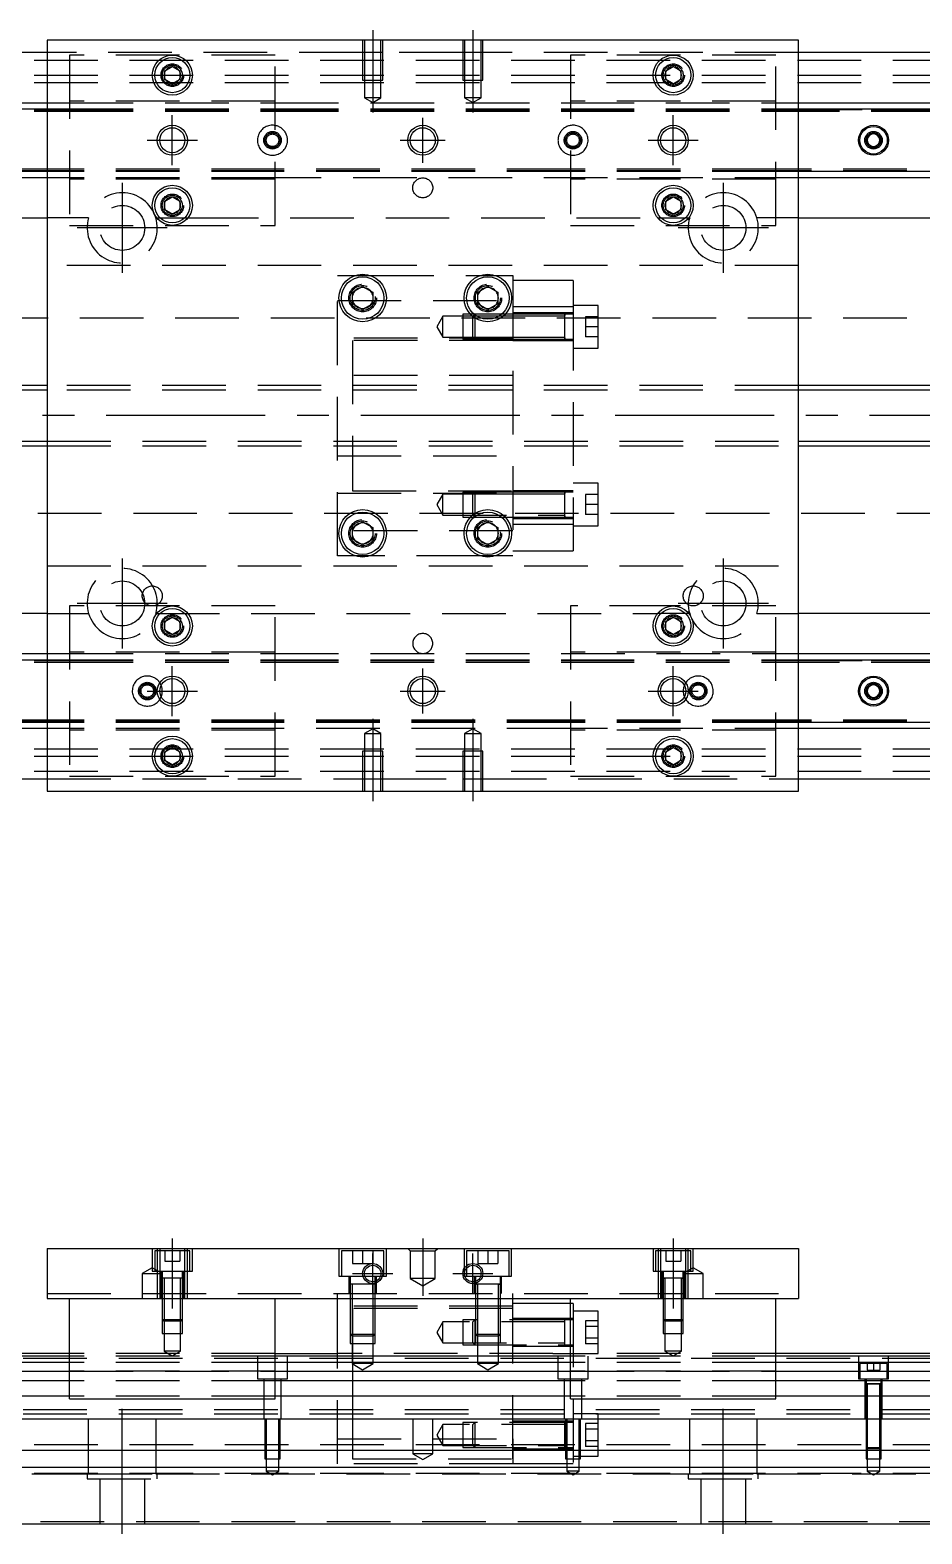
# Model space of a CAD drawing. Extents: x -10 to 656, y -258 to 77.
# Drawn here: x 151.6 to 329.7, y -223.3 to 77 of the extents above; entities that cross this region are included whole.
import ezdxf

# ---------------------------------------------------------------- set-up
doc = ezdxf.new("R2010")
doc.units = 0
doc.linetypes.add('CENTER', pattern=[50.8, 31.75, -6.35, 6.35, -6.35])
doc.linetypes.add('DASHED', pattern=[19.05, 12.7, -6.35])
doc.layers.get('0').update_dxf_attribs({"linetype": 'CONTINUOUS'})
doc.layers.add('CENTER', color=1, linetype='CENTER')

msp = doc.modelspace()

# ---------------------------------------------------------------- linework, layer by layer
at = {"color": 7, "linetype": 'CONTINUOUS'}
for p, q in [((155, 72.5), (0, 72.5)), ((305, 75), (155, 75)), ((155, 75), (155, -75)), ((305, -75), (305, 75)), ((460, 72.5), (305, 72.5)), ((178.5, 68.866026), (180, 69.73205)), ((180, 69.73205), (181.5, 68.866026)), ((278.5, 68.866026), (280, 69.73205)), ((280, 69.73205), (281.5, 68.866026)), ((178.5, 67.133974), (178.5, 68.866026)), ((180, 66.26795), (178.5, 67.133974)), ((181.5, 67.133974), (180, 66.26795)), ((181.5, 68.866026), (181.5, 67.133974)), ((278.5, 67.133974), (278.5, 68.866026)), ((280, 66.26795), (278.5, 67.133974)), ((281.5, 67.133974), (280, 66.26795)), ((281.5, 68.866026), (281.5, 67.133974)), ((0, 62.5), (155, 62.5)), ((0, 61.247728), (155, 61.247728)), ((305, 62.5), (460, 62.5)), ((305, 61.247728), (460, 61.247728)), ((318.75, 55.721688), (320, 56.443376)), ((318.75, 54.278312), (318.75, 55.721688)), ((320, 53.556624), (318.75, 54.278312)), ((320, 56.443376), (321.25, 55.721688)), ((321.25, 54.278312), (320, 53.556624)), ((321.25, 55.721688), (321.25, 54.278312)), ((155, 48.752272), (0, 48.752272)), ((460, 48.752272), (305, 48.752272)), ((155, 47.5), (0, 47.5)), ((460, 47.5), (305, 47.5)), ((178.5, 42.866026), (180, 43.73205)), ((178.5, 41.133974), (178.5, 42.866026)), ((180, 43.73205), (181.5, 42.866026)), ((181.5, 42.866026), (181.5, 41.133974)), ((278.5, 42.866026), (280, 43.73205)), ((278.5, 41.133974), (278.5, 42.866026)), ((280, 43.73205), (281.5, 42.866026)), ((281.5, 42.866026), (281.5, 41.133974)), ((56.708204, 39.5), (155, 39.5)), ((163.291796, 39.5), (155, 39.5)), ((180, 40.26795), (178.5, 41.133974)), ((181.5, 41.133974), (180, 40.26795)), ((280, 40.26795), (278.5, 41.133974)), ((281.5, 41.133974), (280, 40.26795)), ((305, 39.5), (403.291796, 39.5)), ((216, 24.6547), (218, 25.809402)), ((216, 22.3453), (216, 24.6547)), ((218, 25.809402), (220, 24.6547)), ((220, 24.6547), (220, 22.3453)), ((241, 24.6547), (243, 25.809402)), ((241, 22.3453), (241, 24.6547)), ((243, 25.809402), (245, 24.6547)), ((245, 24.6547), (245, 22.3453)), ((218, 21.190598), (216, 22.3453)), ((220, 22.3453), (218, 21.190598)), ((243, 21.190598), (241, 22.3453)), ((245, 22.3453), (243, 21.190598)), ((155, 6), (60.5, 6)), ((410, 6), (305, 6)), ((60.5, -6), (155, -6)), ((305, -6), (410, -6)), ((216, -22.3453), (218, -21.190598)), ((216, -24.6547), (216, -22.3453)), ((218, -21.190598), (220, -22.3453)), ((220, -22.3453), (220, -24.6547)), ((241, -24.6547), (241, -22.3453)), ((245, -22.3453), (245, -24.6547)), ((218, -25.809402), (216, -24.6547)), ((220, -24.6547), (218, -25.809402)), ((243, -25.809402), (241, -24.6547)), ((245, -24.6547), (243, -25.809402)), ((155, -39.5), (56.708204, -39.5)), ((178.5, -41.133974), (180, -40.26795)), ((178.5, -42.866026), (178.5, -41.133974)), ((180, -40.26795), (181.5, -41.133974)), ((181.5, -41.133974), (181.5, -42.866026)), ((278.5, -41.133974), (280, -40.26795)), ((278.5, -42.866026), (278.5, -41.133974)), ((280, -40.26795), (281.5, -41.133974)), ((281.5, -41.133974), (281.5, -42.866026)), ((403.291796, -39.5), (305, -39.5)), ((180, -43.73205), (178.5, -42.866026)), ((181.5, -42.866026), (180, -43.73205)), ((280, -43.73205), (278.5, -42.866026)), ((281.5, -42.866026), (280, -43.73205)), ((0, -47.5), (155, -47.5)), ((305, -47.5), (460, -47.5)), ((0, -48.752272), (155, -48.752272)), ((305, -48.752272), (460, -48.752272)), ((318.75, -54.278312), (320, -53.556624)), ((320, -53.556624), (321.25, -54.278312)), ((318.75, -55.721688), (318.75, -54.278312)), ((320, -56.443376), (318.75, -55.721688)), ((321.25, -55.721688), (320, -56.443376)), ((321.25, -54.278312), (321.25, -55.721688)), ((155, -61.247728), (0, -61.247728)), ((155, -62.5), (0, -62.5)), ((460, -61.247728), (305, -61.247728)), ((460, -62.5), (305, -62.5)), ((178.5, -67.133974), (180, -66.26795)), ((178.5, -68.866026), (178.5, -67.133974)), ((180, -69.73205), (178.5, -68.866026)), ((180, -66.26795), (181.5, -67.133974)), ((181.5, -68.866026), (180, -69.73205)), ((181.5, -67.133974), (181.5, -68.866026)), ((278.5, -67.133974), (280, -66.26795)), ((278.5, -68.866026), (278.5, -67.133974)), ((280, -69.73205), (278.5, -68.866026)), ((280, -66.26795), (281.5, -67.133974)), ((281.5, -68.866026), (280, -69.73205)), ((281.5, -67.133974), (281.5, -68.866026)), ((0, -72.5), (155, -72.5)), ((155, -75), (305, -75)), ((305, -72.5), (460, -72.5)), ((155, -166.31), (155, -176.31)), ((155, -166.31), (305, -166.31)), ((305, -166.31), (305, -176.31)), ((155, -176.31), (305, -176.31)), ((159.5, -196.31), (159.5, -176.31)), ((200.5, -196.31), (200.5, -176.31)), ((213, -187.81), (213, -176.31)), ((248, -187.81), (248, -176.31)), ((259.5, -196.31), (259.5, -176.31)), ((300.5, -196.31), (300.5, -176.31)), ((259.5, -177.31), (248, -177.31)), ((159.5, -187.81), (0, -187.81)), ((159.5, -189.062272), (0, -189.062272)), ((159.5, -187.31), (60.5, -187.31)), ((200.5, -187.31), (213, -187.31)), ((259.5, -187.81), (200.5, -187.81)), ((259.5, -189.062272), (200.5, -189.062272)), ((256, -187.31), (259.5, -187.31)), ((410.005, -187.31), (300.5, -187.31)), ((460, -187.81), (300.5, -187.81)), ((460, -189.062272), (300.5, -189.062272)), ((0, -190.83668), (159.5, -190.83668)), ((200.5, -190.83668), (259.5, -190.83668)), ((300.5, -190.83668), (460, -190.83668)), ((159.5, -192.733076), (0, -192.733076)), ((259.5, -192.733076), (200.5, -192.733076)), ((460, -192.733076), (300.5, -192.733076)), ((159.5, -195.787372), (0, -195.787372)), ((159.5, -196.31), (200.5, -196.31)), ((259.5, -195.787372), (200.5, -195.787372)), ((259.5, -196.31), (300.5, -196.31)), ((460, -195.787372), (300.5, -195.787372)), ((0, -200.31), (460, -200.31)), ((0, -206.61), (460, -206.61)), ((0, -210.01), (460, -210.01)), ((0, -221.31), (460, -221.31))]:
    msp.add_line(p, q, dxfattribs=at)
at = {"color": 3, "linetype": 'DASHED'}
for p, q in [((218.000006, 72.5), (155, 72.5)), ((218.000006, 75), (218.000006, 67)), ((221.999994, 72.5), (218.000006, 72.5)), ((218.35, 75), (218.35, 67)), ((221.65, 67), (221.65, 75)), ((221.999994, 67), (221.999994, 75)), ((238.000006, 72.5), (221.999994, 72.5)), ((238.000006, 75), (238.000006, 67)), ((241.999994, 72.5), (238.000006, 72.5)), ((238.35, 75), (238.35, 67)), ((241.65, 67), (241.65, 75)), ((241.999994, 67), (241.999994, 75)), ((305, 72.5), (241.999994, 72.5)), ((0, 71), (460, 71)), ((200.5, 72), (159.5, 72)), ((159.5, 72), (159.5, 38)), ((200.5, 38), (200.5, 72)), ((300.5, 72), (259.5, 72)), ((259.5, 72), (259.5, 38)), ((300.5, 38), (300.5, 72)), ((0, 68), (460, 68)), ((0, 66.5), (460, 66.5)), ((181.973226, 68.326156), (182, 68)), ((218.000006, 67), (221.999994, 67)), ((218.35, 67), (218.35, 63.5)), ((221.65, 63.5), (221.65, 67)), ((238.000006, 67), (241.999994, 67)), ((238.35, 67), (238.35, 63.5)), ((241.65, 63.5), (241.65, 67)), ((278, 68), (278.023172, 68.30356)), ((221.65, 63.5), (218.35, 63.5)), ((218.35, 63.5), (220, 62.547372)), ((220, 62.547372), (221.65, 63.5)), ((241.65, 63.5), (238.35, 63.5)), ((238.35, 63.5), (240, 62.547372)), ((240, 62.547372), (241.65, 63.5)), ((0, 61.1147), (155, 61.1147)), ((0, 61.1), (159.5, 61.1)), ((0, 60.8), (159.5, 60.8)), ((155, 62.5), (159.5, 62.5)), ((155, 61.247728), (159.5, 61.247728)), ((155, 61.1147), (159.5, 61.1147)), ((200.5, 62.8), (159.5, 62.8)), ((159.5, 62.5), (200.5, 62.5)), ((159.5, 61.247728), (200.5, 61.247728)), ((159.5, 61.1147), (200.5, 61.1147)), ((159.5, 61.1), (200.5, 61.1)), ((159.5, 60.8), (200.5, 60.8)), ((200.5, 62.5), (259.5, 62.5)), ((200.5, 61.247728), (259.5, 61.247728)), ((200.5, 61.1147), (259.5, 61.1147)), ((200.5, 61.1), (259.5, 61.1)), ((200.5, 60.8), (259.5, 60.8)), ((300.5, 62.8), (259.5, 62.8)), ((259.5, 62.5), (305, 62.5)), ((259.5, 61.247728), (300.5, 61.247728)), ((259.5, 61.1147), (300.5, 61.1147)), ((259.5, 61.1), (300.5, 61.1)), ((259.5, 60.8), (300.5, 60.8)), ((300.5, 61.247728), (305, 61.247728)), ((300.5, 61.1147), (305, 61.1147)), ((300.5, 61.1), (460, 61.1)), ((300.5, 60.8), (460, 60.8)), ((305, 61.1147), (460, 61.1147)), ((321.477374, 55.25955), (321.5, 55)), ((159.5, 49.2), (0, 49.2)), ((159.5, 48.9), (0, 48.9)), ((155, 48.8853), (0, 48.8853)), ((159.5, 48.8853), (155, 48.8853)), ((159.5, 48.752272), (155, 48.752272)), ((200.5, 49.2), (159.5, 49.2)), ((200.5, 48.9), (159.5, 48.9)), ((200.5, 48.8853), (159.5, 48.8853)), ((200.5, 48.752272), (159.5, 48.752272)), ((259.5, 49.2), (200.5, 49.2)), ((259.5, 48.9), (200.5, 48.9)), ((259.5, 48.8853), (200.5, 48.8853)), ((259.5, 48.752272), (200.5, 48.752272)), ((300.5, 49.2), (259.5, 49.2)), ((300.5, 48.9), (259.5, 48.9)), ((300.5, 48.8853), (259.5, 48.8853)), ((300.5, 48.752272), (259.5, 48.752272)), ((460, 49.2), (300.5, 49.2)), ((460, 48.9), (300.5, 48.9)), ((305, 48.8853), (300.5, 48.8853)), ((305, 48.752272), (300.5, 48.752272)), ((460, 48.8853), (305, 48.8853)), ((159.5, 47.5), (155, 47.5)), ((200.5, 47.5), (159.5, 47.5)), ((200.5, 47.2), (159.5, 47.2)), ((305, 47.5), (200.5, 47.5)), ((300.5, 47.2), (259.5, 47.2)), ((178, 42), (178.030168, 42.346066)), ((278, 42), (278.030168, 42.346066)), ((176.708204, 39.5), (184.5, 39.5)), ((176.877502, 39.5), (177.55051, 39.5)), ((177.55051, 39.5), (182.44949, 39.5)), ((182.44949, 39.5), (183.122498, 39.5)), ((184.5, 39.5), (283.291796, 39.5)), ((276.877502, 39.5), (277.55051, 39.5)), ((277.55051, 39.5), (282.44949, 39.5)), ((282.44949, 39.5), (283.122498, 39.5)), ((305, 39.5), (296.708204, 39.5)), ((159.5, 38), (200.5, 38)), ((259.5, 38), (300.5, 38)), ((305, 30), (155, 30)), ((213, 28), (216.47931, 28)), ((213, -28), (213, 28)), ((216.47931, 28), (219.52069, 28)), ((219.52069, 28), (241.47931, 28)), ((241.47931, 28), (244.52069, 28)), ((244.52069, 28), (248, 28)), ((248, 28), (248, -28)), ((260, 27), (248, 27)), ((260, 27), (260, 21.748564)), ((213, 23), (248, 23)), ((220.483582, 23.786038), (220.5, 23.5)), ((240.5, 23.5), (240.518502, 23.803588)), ((260, 21.748564), (248, 21.748564)), ((265, 22.00352), (260, 22.00352)), ((260, 21.748564), (260, -21.748564)), ((265, 13.50352), (265, 22.00352)), ((460, 19.5), (76.969694, 19.5)), ((234, 19.85352), (232.787564, 17.75352)), ((234, 15.65352), (234, 19.85352)), ((238, 19.85352), (234, 19.85352)), ((238, 20.253516), (238, 15.253526)), ((239.532604, 20.253516), (238, 20.253516)), ((240, 19.85352), (238, 19.85352)), ((240.25722, 20.253516), (239.532604, 20.253516)), ((240.33547, 20.18899), (240, 19.85352)), ((240, 19.81727), (240, 19.85352)), ((240.816954, 19.85352), (240, 19.85352)), ((240, 15.65352), (240, 19.81727)), ((240.4, 20.253518), (240.25722, 20.253516)), ((240.4, 20.25352), (240.33547, 20.18899)), ((240.4, 20.25352), (240.4, 20.13808)), ((245.742786, 20.25352), (240.4, 20.25352)), ((245.74278, 20.253516), (240.4, 20.253518)), ((240.4, 20.13808), (240.4, 19.524764)), ((240.4, 19.524764), (240.4, 15.25352)), ((245.183046, 19.85352), (240.816954, 19.85352)), ((246.04396, 19.85352), (245.183046, 19.85352)), ((246.467396, 20.253516), (245.74278, 20.253516)), ((246.467402, 20.25352), (245.742786, 20.25352)), ((248, 19.85352), (246.04396, 19.85352)), ((248, 20.253516), (246.467396, 20.253516)), ((248, 20.25352), (246.467402, 20.25352)), ((260, 20.50352), (248, 20.50352)), ((258.405, 20.25352), (248, 20.25352)), ((258.4, 19.85352), (248, 19.85352)), ((260, 20.25352), (258.395, 20.25352)), ((258.4, 15.253516), (258.4, 20.253526)), ((258.4, 19.85352), (258.4, 20.253526)), ((258.4, 15.253516), (258.4, 20.253526)), ((258.4, 19.996122), (258.4, 20.25352)), ((258.4, 20.25352), (258.4, 19.996072)), ((258.4, 15.51097), (258.4, 19.996122)), ((258.4, 15.65352), (258.4, 19.85352)), ((262.5, 19.75352), (262.5, 17.75352)), ((265, 19.75352), (262.5, 19.75352)), ((248, 15.5), (213, 15.5)), ((232.787564, 17.75352), (234, 15.65352)), ((234, 15.65352), (238, 15.65352)), ((238, 15.65352), (240, 15.65352)), ((238, 15.253526), (240.4, 15.253524)), ((240, 15.65352), (248, 15.65352)), ((240, 15.65352), (240.4, 15.25352)), ((240.4, 15.25352), (248, 15.25352)), ((248, 15.65352), (258.4, 15.65352)), ((248, 15.25352), (258.405, 15.25352)), ((258.395, 15.25352), (260, 15.25352)), ((258.4, 15.253516), (258.4, 15.65352)), ((258.4, 15.510988), (258.4, 15.25352)), ((258.4, 15.25352), (258.4, 15.51097)), ((262.5, 17.75352), (262.5, 15.75352)), ((265, 17.75352), (262.5, 17.75352)), ((265, 15.75352), (262.5, 15.75352)), ((216, 15), (216, -15)), ((248, 15), (216, 15)), ((248, 15.00352), (260, 15.00352)), ((260, 13.50352), (265, 13.50352)), ((248, 8), (213, 8)), ((305, 6), (155, 6)), ((305, 5.125), (155, 5.125)), ((155, -5.125), (305, -5.125)), ((155, -6), (305, -6)), ((213, -8), (248, -8)), ((216, -15), (248, -15)), ((260, -15.00352), (248, -15.00352)), ((265, -13.50352), (260, -13.50352)), ((265, -22.00352), (265, -13.50352)), ((213, -15.5), (248, -15.5)), ((234, -15.65352), (232.787564, -17.75352)), ((232.787564, -17.75352), (234, -19.85352)), ((234, -19.85352), (234, -15.65352)), ((238, -15.65352), (234, -15.65352)), ((238, -15.253526), (238, -20.253516)), ((240.399994, -15.253526), (238, -15.253526)), ((240, -15.65352), (238, -15.65352)), ((240.4, -15.25352), (240, -15.65352)), ((240, -19.85352), (240, -15.65352)), ((248, -15.65352), (240, -15.65352)), ((248, -15.253526), (240.399994, -15.253526)), ((240.4, -15.25352), (240.4, -19.524764)), ((248, -15.25352), (240.4, -15.25352)), ((258.405, -15.25352), (248, -15.25352)), ((258.4, -15.65352), (248, -15.65352)), ((260, -15.25352), (258.395, -15.25352)), ((258.4, -20.253526), (258.4, -15.253516)), ((258.4, -20.25267), (258.4, -15.253516)), ((258.4, -15.51092), (258.4, -15.25352)), ((258.4, -15.25352), (258.4, -15.51097)), ((258.4, -19.996072), (258.4, -15.51092)), ((262.5, -15.75352), (262.5, -17.75352)), ((265, -15.75352), (262.5, -15.75352)), ((262.5, -17.75352), (262.5, -19.75352)), ((265, -17.75352), (262.5, -17.75352)), ((76.969694, -19.5), (460, -19.5)), ((234, -19.85352), (258.4, -19.85352)), ((238, -20.253516), (239.532604, -20.253516)), ((239.532604, -20.253516), (240.25722, -20.253516)), ((240, -19.85352), (240.33547, -20.18899)), ((240.25722, -20.253516), (240.399994, -20.253516)), ((240.33547, -20.18899), (240.4, -20.25352)), ((240.4, -19.524764), (240.4, -20.13808)), ((240.4, -20.13808), (240.4, -20.25352)), ((240.4, -20.25352), (245.742786, -20.25352)), ((245.742786, -20.25352), (246.467402, -20.25352)), ((246.467396, -20.253516), (248, -20.253516)), ((246.467402, -20.25352), (248, -20.25352)), ((248, -20.25352), (258.405, -20.25352)), ((248, -20.50352), (260, -20.50352)), ((258.395, -20.25352), (260, -20.25352)), ((258.4, -19.996054), (258.4, -20.25352)), ((258.4, -20.25352), (258.4, -19.996072)), ((258.4, -20.253526), (258.4, -20.25267)), ((265, -19.75352), (262.5, -19.75352)), ((248, -23), (213, -23)), ((215.5, -23.5), (215.518502, -23.196412)), ((241, -22.3453), (243, -21.190598)), ((243, -21.190598), (245, -22.3453)), ((245.483582, -23.213962), (245.5, -23.5)), ((260, -21.748564), (248, -21.748564)), ((260, -21.748564), (248, -21.748564)), ((260, -21.748564), (260, -27)), ((260, -22.00352), (265, -22.00352)), ((248, -27), (260, -27)), ((155, -30), (305, -30)), ((216.47931, -28), (213, -28)), ((219.52069, -28), (216.47931, -28)), ((241.47931, -28), (219.52069, -28)), ((244.52069, -28), (241.47931, -28)), ((248, -28), (244.52069, -28)), ((159.5, -38), (159.5, -72)), ((200.5, -38), (159.5, -38)), ((200.5, -72), (200.5, -38)), ((280, -38), (259.5, -38)), ((259.5, -38), (259.5, -72)), ((300.5, -38), (280, -38)), ((300.5, -72), (300.5, -38)), ((155, -39.5), (163.291796, -39.5)), ((176.708204, -39.5), (276.877502, -39.5)), ((178, -42), (178.030168, -41.653934)), ((277.55051, -39.5), (276.877502, -39.5)), ((282.44949, -39.5), (277.55051, -39.5)), ((281.973226, -41.673844), (282, -42)), ((283.122498, -39.5), (282.44949, -39.5)), ((283.291796, -39.5), (283.122498, -39.5)), ((296.708204, -39.5), (305, -39.5)), ((155, -47.5), (159.5, -47.5)), ((200.5, -47.2), (159.5, -47.2)), ((159.5, -47.5), (200.5, -47.5)), ((200.5, -47.5), (305, -47.5)), ((300.5, -47.2), (259.5, -47.2)), ((0, -48.8853), (155, -48.8853)), ((0, -48.9), (159.5, -48.9)), ((0, -49.2), (159.5, -49.2)), ((155, -48.752272), (159.5, -48.752272)), ((155, -48.8853), (159.5, -48.8853)), ((159.5, -48.752272), (200.5, -48.752272)), ((159.5, -48.8853), (200.5, -48.8853)), ((159.5, -48.9), (200.5, -48.9)), ((159.5, -49.2), (200.5, -49.2)), ((200.5, -48.752272), (259.5, -48.752272)), ((200.5, -48.8853), (259.5, -48.8853)), ((200.5, -48.9), (259.5, -48.9)), ((200.5, -49.2), (259.5, -49.2)), ((259.5, -48.752272), (300.5, -48.752272)), ((259.5, -48.8853), (300.5, -48.8853)), ((259.5, -48.9), (300.5, -48.9)), ((259.5, -49.2), (300.5, -49.2)), ((300.5, -48.752272), (305, -48.752272)), ((300.5, -48.8853), (305, -48.8853)), ((300.5, -48.9), (460, -48.9)), ((300.5, -49.2), (460, -49.2)), ((305, -48.8853), (460, -48.8853)), ((318.5, -55), (318.52041, -54.75339)), ((159.5, -60.8), (0, -60.8)), ((159.5, -61.1), (0, -61.1)), ((155, -61.1147), (0, -61.1147)), ((159.5, -61.1147), (155, -61.1147)), ((159.5, -61.247728), (155, -61.247728)), ((159.5, -62.5), (155, -62.5)), ((200.5, -60.8), (159.5, -60.8)), ((200.5, -61.1), (159.5, -61.1)), ((200.5, -61.1147), (159.5, -61.1147)), ((200.5, -61.247728), (159.5, -61.247728)), ((200.5, -62.5), (159.5, -62.5)), ((200.5, -62.8), (159.5, -62.8)), ((259.5, -60.8), (200.5, -60.8)), ((259.5, -61.1), (200.5, -61.1)), ((259.5, -61.1147), (200.5, -61.1147)), ((259.5, -61.247728), (200.5, -61.247728)), ((259.5, -62.5), (200.5, -62.5)), ((220, -62.547372), (218.35, -63.5)), ((221.65, -63.5), (220, -62.547372)), ((240, -62.547372), (238.35, -63.5)), ((241.65, -63.5), (240, -62.547372)), ((300.5, -60.8), (259.5, -60.8)), ((300.5, -61.1), (259.5, -61.1)), ((300.5, -61.1147), (259.5, -61.1147)), ((300.5, -61.247728), (259.5, -61.247728)), ((305, -62.5), (259.5, -62.5)), ((300.5, -62.8), (259.5, -62.8)), ((460, -60.8), (300.5, -60.8)), ((460, -61.1), (300.5, -61.1)), ((305, -61.1147), (300.5, -61.1147)), ((305, -61.247728), (300.5, -61.247728)), ((460, -61.1147), (305, -61.1147)), ((218.35, -63.5), (220, -63.5)), ((218.35, -63.5), (218.35, -67)), ((220, -63.5), (221.65, -63.5)), ((221.65, -67), (221.65, -63.5)), ((238.35, -63.5), (240, -63.5)), ((238.35, -63.5), (238.35, -67)), ((240, -63.5), (241.65, -63.5)), ((241.65, -67), (241.65, -63.5)), ((0, -66.5), (460, -66.5)), ((0, -68), (460, -68)), ((178, -68), (178.023172, -67.69644)), ((221.999994, -67), (218.000006, -67)), ((218.000006, -67), (218.000006, -75)), ((218.35, -67), (218.35, -75)), ((221.65, -75), (221.65, -67)), ((221.999994, -75), (221.999994, -67)), ((241.999994, -67), (238.000006, -67)), ((238.000006, -67), (238.000006, -75)), ((238.35, -67), (238.35, -75)), ((241.65, -75), (241.65, -67)), ((241.999994, -75), (241.999994, -67)), ((281.973226, -67.673844), (282, -68)), ((0, -71), (460, -71)), ((159.5, -72), (200.5, -72)), ((259.5, -72), (300.5, -72)), ((155, -72.5), (218.000006, -72.5)), ((218.000006, -72.5), (221.999994, -72.5)), ((221.999994, -72.5), (238.000006, -72.5)), ((238.000006, -72.5), (241.999994, -72.5)), ((241.999994, -72.5), (305, -72.5)), ((176, -166.31), (176, -170.81)), ((183.5, -166.81), (176.5, -166.81)), ((176.5, -166.81), (176.5, -170.81)), ((177.000006, -166.31), (177.000006, -166.81)), ((177.000006, -166.81), (177.000006, -170.81)), ((177.5, -166.31), (177.5, -176.31)), ((178.5, -166.81), (178.5, -168.81)), ((180, -166.81), (180, -168.81)), ((181.5, -166.81), (181.5, -168.81)), ((182.5, -176.31), (182.5, -166.31)), ((182.999994, -166.81), (182.999994, -166.31)), ((182.999994, -170.81), (182.999994, -166.81)), ((183.5, -170.81), (183.5, -166.81)), ((184, -170.81), (184, -166.31)), ((213.25, -166.31), (213.25, -171.81)), ((222.25, -166.81), (213.75, -166.81)), ((213.75, -166.81), (213.75, -171.81)), ((216, -166.81), (216, -169.31)), ((218, -166.81), (218, -169.31)), ((220, -166.81), (220, -169.31)), ((222.25, -171.81), (222.25, -166.81)), ((222.75, -171.81), (222.75, -166.31)), ((227, -166.31), (227.5, -166.81)), ((227.5, -166.81), (227.5, -172.31)), ((227.5, -166.81), (232.5, -166.81)), ((232.5, -166.81), (233, -166.31)), ((232.5, -172.31), (232.5, -166.81)), ((238.25, -166.31), (238.25, -171.81)), ((247.25, -166.81), (238.75, -166.81)), ((238.75, -166.81), (238.75, -169.74875)), ((241, -166.81), (241, -169.31)), ((243, -166.81), (243, -169.31)), ((245, -166.81), (245, -169.31)), ((247.25, -171.81), (247.25, -166.81)), ((247.75, -171.81), (247.75, -166.31)), ((276, -166.31), (276, -170.81)), ((283.5, -166.81), (276.5, -166.81)), ((276.5, -166.81), (276.5, -170.81)), ((277.000006, -166.31), (277.000006, -166.81)), ((277.000006, -166.81), (277.000006, -170.81)), ((277.5, -166.31), (277.5, -176.31)), ((278.5, -166.81), (278.5, -168.81)), ((280, -166.81), (280, -168.81)), ((281.5, -166.81), (281.5, -168.81)), ((282.5, -176.31), (282.5, -166.31)), ((282.999994, -166.81), (282.999994, -166.31)), ((282.999994, -170.81), (282.999994, -166.81)), ((283.5, -170.81), (283.5, -166.81)), ((284, -170.81), (284, -166.31)), ((176, -170.1553), (174, -171.31)), ((178, -171.31), (176, -170.1553)), ((176, -170.81), (184, -170.81)), ((177.000006, -170.81), (177.000006, -176.31)), ((177.75, -170.81), (177.75, -176.31)), ((178, -170.81), (178, -172.21)), ((178.5, -168.81), (180, -168.81)), ((180, -168.81), (181.5, -168.81)), ((182, -172.21), (182, -170.81)), ((182.25, -176.31), (182.25, -170.81)), ((182.999994, -176.31), (182.999994, -170.81)), ((216, -169.31), (218, -169.31)), ((218, -169.31), (220, -169.31)), ((238.75, -169.74875), (238.75, -170.232968)), ((238.75, -170.232968), (238.75, -171.81)), ((241, -169.31), (243, -169.31)), ((243, -169.31), (245, -169.31)), ((276, -170.81), (284, -170.81)), ((277.000006, -170.81), (277.000006, -176.31)), ((277.75, -170.81), (277.75, -176.31)), ((278, -170.81), (278, -172.21)), ((278.5, -168.81), (280, -168.81)), ((280, -168.81), (281.5, -168.81)), ((284, -170.1553), (282, -171.31)), ((282, -172.21), (282, -170.81)), ((282.25, -176.31), (282.25, -170.81)), ((282.999994, -176.31), (282.999994, -170.81)), ((286, -171.31), (284, -170.1553)), ((174, -171.31), (178, -171.31)), ((174, -171.31), (174, -176.31)), ((182.000006, -172.21), (177.999994, -172.21)), ((182.000006, -172.21), (177.999994, -172.21)), ((178, -172.205), (178, -172.21)), ((178.216708, -172.21), (178, -172.21)), ((178, -172.21), (178, -172.215)), ((178, -172.21), (178, -176.31)), ((181.783332, -172.21), (178.216708, -172.21)), ((178.35, -172.21), (178.35, -176.31)), ((181.65, -176.31), (181.65, -172.21)), ((182, -172.21), (181.783332, -172.21)), ((182, -172.21), (182, -172.205)), ((182, -172.215), (182, -172.21)), ((182, -176.31), (182, -172.21)), ((213.25, -171.81), (222.75, -171.81)), ((215.25, -171.81), (215.25, -175.31)), ((220.500006, -173.41), (215.499994, -173.41)), ((215.5, -171.81), (215.5, -173.41)), ((215.5, -173.405), (215.5, -173.41)), ((215.757468, -173.41), (215.5, -173.41)), ((215.5, -173.41), (215.5, -173.415)), ((215.5, -173.41), (215.5, -175.31)), ((220.013852, -173.41), (215.757468, -173.41)), ((215.9, -173.41), (215.9, -175.31)), ((220.242552, -173.41), (220.013852, -173.41)), ((220.1, -175.31), (220.1, -173.41)), ((220.5, -173.41), (220.242552, -173.41)), ((220.5, -172.882418), (220.5, -171.81)), ((220.5, -173.246492), (220.5, -172.882418)), ((220.5, -173.41), (220.5, -173.246492)), ((220.5, -173.41), (220.5, -173.405)), ((220.5, -173.415), (220.5, -173.41)), ((220.5, -175.31), (220.5, -173.41)), ((220.75, -175.31), (220.75, -171.81)), ((227.5, -172.31), (230, -173.753376)), ((232.5, -172.31), (227.5, -172.31)), ((230, -173.753376), (232.5, -172.31)), ((238.25, -171.81), (247.75, -171.81)), ((240.25, -171.81), (240.25, -175.31)), ((245.500006, -173.41), (240.499994, -173.41)), ((245.500006, -173.41), (240.499994, -173.41)), ((245.500006, -173.41), (240.499994, -173.41)), ((240.5, -171.81), (240.5, -172.882418)), ((240.5, -172.882418), (240.5, -173.246492)), ((240.5, -173.246492), (240.5, -173.41)), ((240.5, -173.405), (240.5, -173.41)), ((240.5, -173.41), (240.757448, -173.41)), ((240.757468, -173.41), (240.5, -173.41)), ((240.5, -173.41), (240.5, -173.415)), ((240.5, -173.41), (240.5, -175.31)), ((245.242552, -173.41), (240.757468, -173.41)), ((240.9, -173.41), (240.9, -175.31)), ((245.1, -175.31), (245.1, -173.41)), ((245.5, -173.41), (245.242552, -173.41)), ((245.242602, -173.41), (245.5, -173.41)), ((245.5, -173.41), (245.5, -171.81)), ((245.5, -173.41), (245.5, -173.405)), ((245.5, -173.415), (245.5, -173.41)), ((245.5, -175.31), (245.5, -173.41)), ((245.75, -175.31), (245.75, -171.81)), ((282.000006, -172.21), (277.999994, -172.21)), ((282.000006, -172.21), (277.999994, -172.21)), ((282.000006, -172.21), (277.999994, -172.21)), ((278, -172.205), (278, -172.21)), ((278, -172.21), (278.216462, -172.21)), ((278.216708, -172.21), (278, -172.21)), ((278, -172.21), (278, -172.215)), ((278, -172.21), (278, -176.31)), ((281.783332, -172.21), (278.216708, -172.21)), ((278.35, -172.21), (278.35, -176.31)), ((281.65, -176.31), (281.65, -172.21)), ((282, -172.21), (281.783332, -172.21)), ((281.783538, -172.21), (282, -172.21)), ((282, -171.31), (286, -171.31)), ((282, -172.21), (282, -172.205)), ((282, -172.215), (282, -172.21)), ((282, -176.31), (282, -172.21)), ((286, -176.31), (286, -171.31)), ((155, -175.31), (305, -175.31)), ((178, -176.31), (178, -180.46)), ((178.000006, -176.31), (178.000002, -180.46)), ((178.35, -176.31), (178.35, -180.81)), ((181.65, -180.81), (181.65, -176.31)), ((181.999998, -180.46), (181.999994, -176.31)), ((182, -180.46), (182, -176.31)), ((213, -176.31), (213, -175.31)), ((215.5, -175.31), (215.5, -176.31)), ((215.5, -176.31), (215.5, -183.41)), ((215.500006, -175.31), (215.500006, -176.31)), ((215.500006, -176.31), (215.500006, -183.410006)), ((215.9, -175.31), (215.9, -176.31)), ((215.9, -176.31), (215.9, -183.81)), ((220.1, -176.31), (220.1, -175.31)), ((220.1, -183.81), (220.1, -176.31)), ((220.499994, -176.31), (220.499994, -175.31)), ((220.499994, -183.410006), (220.499994, -176.31)), ((220.5, -176.31), (220.5, -175.31)), ((220.5, -183.41), (220.5, -176.31)), ((240.5, -175.31), (240.5, -183.41)), ((240.500006, -175.31), (240.500006, -183.41)), ((240.9, -175.31), (240.9, -183.81)), ((245.1, -176.31), (245.1, -175.31)), ((245.1, -183.81), (245.1, -176.31)), ((245.499994, -176.31), (245.499994, -175.31)), ((245.499994, -183.410006), (245.499994, -176.31)), ((245.5, -176.31), (245.5, -175.31)), ((245.5, -183.41), (245.5, -176.31)), ((248, -176.31), (248, -175.31)), ((278, -176.31), (278, -180.46)), ((278.000006, -176.31), (278.000002, -180.46)), ((278.35, -176.31), (278.35, -180.81)), ((281.65, -180.81), (281.65, -176.31)), ((281.999998, -180.46), (281.999994, -176.31)), ((282, -180.46), (282, -176.31)), ((248, -177.81), (213, -177.81)), ((216, -178.31), (216, -183.81)), ((248, -178.31), (216, -178.31)), ((260, -177.31), (259.5, -177.31)), ((260, -177.31), (260, -209.31)), ((265, -178.81), (260, -178.81)), ((265, -187.31), (265, -178.81)), ((178, -180.46), (182, -180.46)), ((178, -180.46), (178.35, -180.81)), ((178.000002, -180.46), (178.000006, -183.31)), ((181.65, -180.81), (178.35, -180.81)), ((178.35, -180.81), (178.35, -183.31)), ((181.65, -180.81), (182, -180.46)), ((181.65, -183.31), (181.65, -180.81)), ((181.999994, -183.31), (181.999998, -180.46)), ((234, -180.96), (232.787564, -183.06)), ((232.787564, -183.06), (234, -185.16)), ((234, -185.16), (234, -180.96)), ((258.4, -180.96), (234, -180.96)), ((260, -180.56), (238, -180.560004)), ((238, -180.560004), (238, -185.559994)), ((240.4, -180.560003), (240.4, -185.559995)), ((260, -180.31), (248, -180.31)), ((258.4, -185.56), (258.4, -180.56)), ((262.5, -180.750598), (262.5, -185.369402)), ((265, -180.750598), (262.5, -180.750598)), ((265, -181.9053), (262.5, -181.9053)), ((278, -180.46), (282, -180.46)), ((278, -180.46), (278.35, -180.81)), ((278.000002, -180.46), (278.000006, -183.31)), ((281.65, -180.81), (278.35, -180.81)), ((278.35, -180.81), (278.35, -183.31)), ((281.65, -180.81), (282, -180.46)), ((281.65, -183.31), (281.65, -180.81)), ((281.999994, -183.31), (281.999998, -180.46)), ((178.000006, -183.31), (181.999994, -183.31)), ((178.35, -183.31), (178.35, -186.81)), ((181.65, -186.81), (181.65, -183.31)), ((215.5, -183.41), (220.5, -183.41)), ((215.5, -183.41), (215.9, -183.81)), ((215.500006, -183.410006), (215.500006, -185.31)), ((215.500006, -185.31), (220.499994, -185.31)), ((220.1, -183.81), (215.9, -183.81)), ((215.9, -183.81), (215.9, -185.31)), ((215.9, -185.31), (215.9, -189.31)), ((216, -183.81), (216, -196.31)), ((220.1, -183.81), (220.5, -183.41)), ((220.1, -185.31), (220.1, -183.81)), ((220.1, -189.31), (220.1, -185.31)), ((220.499994, -185.31), (220.499994, -183.410006)), ((234, -185.16), (258.4, -185.16)), ((238, -185.559994), (260, -185.56)), ((240.5, -183.41), (245.5, -183.41)), ((240.5, -183.41), (240.9, -183.81)), ((240.500006, -183.41), (240.500006, -185.31)), ((245.1, -183.81), (240.9, -183.81)), ((240.9, -183.81), (240.9, -185.31)), ((240.9, -185.31), (240.9, -189.31)), ((245.1, -183.81), (245.5, -183.41)), ((245.1, -185.31), (245.1, -183.81)), ((245.1, -189.31), (245.1, -185.31)), ((245.499994, -185.31), (245.499994, -183.410006)), ((248, -185.81), (260, -185.81)), ((265, -184.2147), (262.5, -184.2147)), ((265, -185.369402), (262.5, -185.369402)), ((278.000006, -183.31), (281.999994, -183.31)), ((278.35, -183.31), (278.35, -186.81)), ((281.65, -186.81), (281.65, -183.31)), ((55, -188.185), (410, -188.185)), ((200.5, -187.31), (159.5, -187.31)), ((200.5, -187.81), (159.5, -187.81)), ((200.5, -189.062272), (159.5, -189.062272)), ((200.5, -189.107056), (159.5, -189.107056)), ((181.65, -186.81), (178.35, -186.81)), ((178.35, -186.81), (180, -187.762628)), ((180, -187.762628), (181.65, -186.81)), ((197, -187.81), (197, -192.31)), ((203, -192.31), (203, -187.81)), ((213, -209.31), (213, -187.31)), ((256, -187.31), (213, -187.31)), ((248, -208.31), (248, -187.81)), ((257, -187.81), (257, -192.31)), ((259.5, -187.31), (265, -187.31)), ((300.5, -187.81), (259.5, -187.81)), ((300.5, -189.062272), (259.5, -189.062272)), ((300.5, -189.107056), (259.5, -189.107056)), ((260, -187.31), (265, -187.31)), ((263, -192.31), (263, -187.81)), ((300.5, -187.31), (265, -187.31)), ((281.65, -186.81), (278.35, -186.81)), ((278.35, -186.81), (280, -187.762628)), ((280, -187.762628), (281.65, -186.81)), ((317, -187.81), (317, -192.31)), ((323, -192.31), (323, -187.81)), ((200.5, -190.81), (159.5, -190.81)), ((159.5, -190.83668), (200.5, -190.83668)), ((220.1, -189.31), (215.9, -189.31)), ((215.9, -189.31), (218, -190.522436)), ((218, -190.522436), (220.1, -189.31)), ((245.1, -189.31), (240.9, -189.31)), ((240.9, -189.31), (243, -190.522436)), ((243, -190.522436), (245.1, -189.31)), ((300.5, -190.81), (259.5, -190.81)), ((259.5, -190.83668), (300.5, -190.83668)), ((322.75, -189.31), (317.25, -189.31)), ((317.25, -189.31), (317.25, -192.31)), ((318.75, -189.31), (318.75, -190.61)), ((318.75, -190.61), (320, -190.61)), ((320, -189.31), (320, -190.61)), ((320, -190.61), (321.25, -190.61)), ((321.25, -189.31), (321.25, -190.61)), ((322.75, -192.31), (322.75, -189.31)), ((200.5, -192.733076), (159.5, -192.733076)), ((197, -192.31), (203, -192.31)), ((198.25, -192.31), (198.25, -200.31)), ((201.75, -200.31), (201.75, -192.31)), ((257, -192.31), (263, -192.31)), ((258.25, -192.31), (258.25, -200.31)), ((300.5, -192.733076), (259.5, -192.733076)), ((261.75, -200.31), (261.75, -192.31)), ((317, -192.31), (323, -192.31)), ((318.25, -192.31), (318.25, -200.31)), ((321.500006, -193.31), (318.499994, -193.31)), ((319.998804, -193.31), (318.499994, -193.31)), ((318.5, -192.31), (318.5, -193.31)), ((318.5, -193.305), (318.5, -193.31)), ((318.5, -193.31), (318.62467, -193.31)), ((318.624678, -193.31), (318.5, -193.31)), ((318.5, -193.31), (318.5, -193.315)), ((318.5, -193.31), (318.5, -200.31)), ((318.62467, -193.31), (321.375392, -193.31)), ((319.998804, -193.31), (318.624678, -193.31)), ((318.75, -193.31), (318.75, -200.31)), ((321.500006, -193.31), (319.998804, -193.31)), ((321.37533, -193.31), (319.998804, -193.31)), ((321.25, -200.31), (321.25, -193.31)), ((321.5, -193.31), (321.37533, -193.31)), ((321.375392, -193.31), (321.5, -193.31)), ((321.5, -193.31), (321.5, -192.31)), ((321.5, -193.31), (321.5, -193.305)), ((321.5, -193.315), (321.5, -193.31)), ((321.5, -200.31), (321.5, -193.31)), ((321.75, -200.31), (321.75, -192.31)), ((200.5, -195.787372), (159.5, -195.787372)), ((200.5, -195.81), (159.5, -195.81)), ((216, -196.31), (216, -200.31)), ((300.5, -195.787372), (259.5, -195.787372)), ((300.5, -195.81), (259.5, -195.81)), ((55, -198.435), (410, -198.435)), ((55, -199.31), (410, -199.31)), ((163.291796, -211.31), (163.291796, -200.31)), ((176.708204, -200.31), (176.708204, -211.31)), ((198.500006, -200.31), (198.500006, -206.61)), ((198.75, -200.31), (198.75, -208.31)), ((201.25, -208.31), (201.25, -200.31)), ((201.499994, -206.61), (201.499994, -200.31)), ((216, -200.31), (216, -206.61)), ((228, -200.31), (228, -207.31)), ((232, -207.31), (232, -200.31)), ((260, -201.06), (238, -201.060004)), ((238, -201.060004), (238, -206.059994)), ((240.4, -201.060003), (240.4, -206.059995)), ((248, -204.31), (248, -200.31)), ((260, -200.81), (248, -200.81)), ((258.4, -206.06), (258.4, -201.06)), ((258.500006, -200.31), (258.500006, -206.61)), ((258.75, -200.31), (258.75, -208.31)), ((265, -199.31), (260, -199.31)), ((261.25, -208.31), (261.25, -200.31)), ((261.499994, -206.61), (261.499994, -200.31)), ((265, -207.81), (265, -199.31)), ((283.291796, -211.31), (283.291796, -200.31)), ((296.708204, -200.31), (296.708204, -211.31)), ((318.5, -200.31), (318.5, -206.06)), ((318.500006, -200.31), (318.500002, -206.06)), ((318.75, -200.31), (318.75, -206.31)), ((321.25, -206.31), (321.25, -200.31)), ((321.499998, -206.06), (321.499994, -200.31)), ((321.5, -206.06), (321.5, -200.31)), ((234, -201.46), (232.787564, -203.56)), ((232.787564, -203.56), (234, -205.66)), ((234, -205.66), (234, -201.46)), ((258.4, -201.46), (234, -201.46)), ((262.5, -201.250598), (262.5, -205.869402)), ((265, -201.250598), (262.5, -201.250598)), ((265, -202.4053), (262.5, -202.4053)), ((0, -205.46), (460, -205.46)), ((198.500006, -206.61), (198.500006, -208.31)), ((201.499994, -208.31), (201.499994, -206.61)), ((213, -204.31), (248, -204.31)), ((216, -206.61), (216, -208.31)), ((234, -205.66), (258.4, -205.66)), ((238, -206.059994), (260, -206.06)), ((248, -204.31), (248, -206.61)), ((248, -206.31), (260, -206.31)), ((248, -206.61), (248, -209.31)), ((258.500006, -206.61), (258.500006, -208.31)), ((261.499994, -208.31), (261.499994, -206.61)), ((265, -204.7147), (262.5, -204.7147)), ((265, -205.869402), (262.5, -205.869402)), ((318.5, -206.06), (321.5, -206.06)), ((318.5, -206.06), (318.75, -206.31)), ((318.500002, -206.06), (318.500006, -206.61)), ((318.500006, -206.61), (318.500006, -208.31)), ((321.25, -206.31), (318.75, -206.31)), ((318.75, -206.31), (318.75, -208.31)), ((321.25, -206.31), (321.5, -206.06)), ((321.25, -208.31), (321.25, -206.31)), ((321.499994, -206.61), (321.499998, -206.06)), ((321.499994, -208.31), (321.499994, -206.61)), ((198.500006, -208.31), (201.499994, -208.31)), ((198.75, -208.31), (198.75, -210.81)), ((201.25, -210.81), (201.25, -208.31)), ((248, -209.31), (213, -209.31)), ((216, -208.31), (248, -208.31)), ((232, -207.31), (228, -207.31)), ((228, -207.31), (230, -208.4647)), ((230, -208.4647), (232, -207.31)), ((260, -209.31), (248, -209.31)), ((258.500006, -208.31), (261.499994, -208.31)), ((258.75, -208.31), (258.75, -210.81)), ((260, -207.81), (265, -207.81)), ((261.25, -210.81), (261.25, -208.31)), ((318.500006, -208.31), (321.499994, -208.31)), ((318.75, -208.31), (318.75, -210.81)), ((321.25, -210.81), (321.25, -208.31)), ((0, -211.16), (460, -211.16)), ((56.708204, -211.31), (163.291796, -211.31)), ((163, -211.31), (163, -212.31)), ((163, -212.31), (177, -212.31)), ((163.291796, -211.31), (176.708204, -211.31)), ((165.5, -212.31), (165.5, -221.31)), ((174.5, -221.31), (174.5, -212.31)), ((176.708204, -211.31), (283.291796, -211.31)), ((177, -212.31), (177, -211.31)), ((201.25, -210.81), (198.75, -210.81)), ((198.75, -210.81), (200, -211.531688)), ((200, -211.531688), (201.25, -210.81)), ((261.25, -210.81), (258.75, -210.81)), ((258.75, -210.81), (260, -211.531688)), ((260, -211.531688), (261.25, -210.81)), ((283, -211.31), (283, -212.31)), ((283, -212.31), (297, -212.31)), ((283.291796, -211.31), (296.708204, -211.31)), ((285.5, -212.31), (285.5, -221.31)), ((294.5, -221.31), (294.5, -212.31)), ((296.708204, -211.31), (403.291796, -211.31)), ((297, -212.31), (297, -211.31)), ((321.25, -210.81), (318.75, -210.81)), ((318.75, -210.81), (320, -211.531688)), ((320, -211.531688), (321.25, -210.81)), ((77.499994, -220.81), (460, -220.81))]:
    msp.add_line(p, q, dxfattribs=at)
at = {"color": 3, "linetype": 'CONTINUOUS'}
for p, q in [((155, 5.125), (60.5, 5.125)), ((410, 5.125), (305, 5.125)), ((60.5, -5.125), (155, -5.125)), ((305, -5.125), (410, -5.125)), ((240.4, -180.560003), (240.000003, -180.96)), ((240.000005, -185.16), (240.000005, -180.96)), ((240.4, -185.559995), (240.000005, -185.16)), ((240.4, -201.060003), (240.000003, -201.46)), ((240.000005, -205.66), (240.000005, -201.46)), ((240.4, -206.059995), (240.000005, -205.66))]:
    msp.add_line(p, q, dxfattribs=at)
at = {"color": 7, "linetype": 'CONTINUOUS'}
for centre, radius in [((180, 68), 4), ((180, 68), 3.5), ((280, 68), 4), ((280, 68), 3.5), ((180, 55), 2.5), ((230, 55), 3), ((230, 55), 2.5), ((280, 55), 2.5), ((320, 55), 3), ((320, 55), 2.75), ((180, 42), 4), ((180, 42), 3.5), ((280, 42), 4), ((280, 42), 3.5), ((218, 23.5), 4.75), ((218, 23.5), 4.25), ((243, 23.5), 4.75), ((243, 23.5), 4.25), ((218, -23.5), 4.75), ((218, -23.5), 4.25), ((243, -23.5), 4.75), ((243, -23.5), 4.25), ((180, -42), 4), ((180, -42), 3.5), ((280, -42), 4), ((280, -42), 3.5), ((180, -55), 2.5), ((230, -55), 3), ((230, -55), 2.5), ((280, -55), 2.5), ((320, -55), 3), ((320, -55), 2.75), ((180, -68), 4), ((180, -68), 3.5), ((280, -68), 4), ((280, -68), 3.5), ((220, -171.31), 1.65), ((240, -171.31), 1.65)]:
    msp.add_circle(centre, radius, dxfattribs=at)
at = {"color": 3, "linetype": 'DASHED'}
for centre, radius in [((180, 68), 2.25), ((180, 68), 2), ((280, 68), 2.25), ((280, 68), 2), ((200, 55), 1.75), ((200, 55), 1.5), ((200, 55), 1.25), ((260, 55), 1.75), ((260, 55), 1.5), ((260, 55), 1.25), ((320, 55), 1.75), ((320, 55), 1.5), ((230, 45.5), 2), ((180, 42), 2.25), ((180, 42), 2), ((280, 42), 2.25), ((280, 42), 2), ((170, 37.5), 4.5), ((290, 37.5), 4.5), ((218, 23.5), 2.75), ((218, 23.5), 2.5), ((243, 23.5), 2.75), ((243, 23.5), 2.5), ((218, -23.5), 2.75), ((218, -23.5), 2.5), ((243, -23.5), 2.75), ((243, -23.5), 2.5), ((170, -37.5), 4.5), ((290, -37.5), 4.5), ((176, -36), 2), ((284, -36), 2), ((180, -42), 2.25), ((180, -42), 2), ((280, -42), 2.25), ((280, -42), 2), ((175, -55), 1.75), ((175, -55), 1.5), ((175, -55), 1.25), ((285, -55), 1.75), ((285, -55), 1.5), ((285, -55), 1.25), ((320, -55), 1.75), ((320, -55), 1.5), ((180, -68), 2.25), ((180, -68), 2), ((280, -68), 2.25), ((280, -68), 2)]:
    msp.add_circle(centre, radius, dxfattribs=at)
at = {"color": 3, "linetype": 'CONTINUOUS'}
for centre, radius in [((180, 55), 3), ((280, 55), 3), ((180, -55), 3), ((280, -55), 3), ((220, -171.31), 2), ((240, -171.31), 2)]:
    msp.add_circle(centre, radius, dxfattribs=at)
at = {"color": 7, "linetype": 'CONTINUOUS'}
for centre, radius, start, end in [((180, 68), 1.65, 95.380023, 144.619977), ((180, 68), 1.65, 84.619977, 95.380023), ((180, 68), 1.65, 35.380023, 84.619977), ((280, 68), 1.65, 95.380023, 144.619977), ((280, 68), 1.65, 84.619977, 95.380023), ((280, 68), 1.65, 35.380023, 84.619977), ((180, 68), 1.65, 155.380023, 180), ((180, 68), 1.65, 180, 204.619977), ((180, 68), 1.65, 144.619977, 155.380023), ((180, 68), 1.65, 204.619977, 215.380023), ((180, 68), 1.65, 215.380023, 264.619977), ((180, 68), 1.65, 264.619977, 275.380023), ((180, 68), 1.65, 275.380023, 324.619977), ((180, 68), 1.65, 24.619977, 35.380023), ((180, 68), 1.65, 324.619977, 335.380023), ((180, 68), 1.65, 335.380023, 24.619977), ((280, 68), 1.65, 155.380023, 180), ((280, 68), 1.65, 180, 204.619977), ((280, 68), 1.65, 144.619977, 155.380023), ((280, 68), 1.65, 204.619977, 215.380023), ((280, 68), 1.65, 215.380023, 264.619977), ((280, 68), 1.65, 264.619977, 275.380023), ((280, 68), 1.65, 275.380023, 324.619977), ((280, 68), 1.65, 24.619977, 35.380023), ((280, 68), 1.65, 324.619977, 335.380023), ((280, 68), 1.65, 335.380023, 24.619977), ((320, 55), 1.25, 120, 180), ((320, 55), 1.25, 180, 240), ((320, 55), 1.25, 60, 120), ((320, 55), 1.25, 0, 60), ((320, 55), 1.25, 300, 0), ((320, 55), 1.25, 240, 300), ((180, 42), 1.65, 155.380023, 180), ((180, 42), 1.65, 144.619977, 155.380023), ((180, 42), 1.65, 95.380023, 144.619977), ((180, 42), 1.65, 84.619977, 95.380023), ((180, 42), 1.65, 35.380023, 84.619977), ((180, 42), 1.65, 24.619977, 35.380023), ((180, 42), 1.65, 335.380023, 24.619977), ((280, 42), 1.65, 155.380023, 180), ((280, 42), 1.65, 144.619977, 155.380023), ((280, 42), 1.65, 95.380023, 144.619977), ((280, 42), 1.65, 84.619977, 95.380023), ((280, 42), 1.65, 35.380023, 84.619977), ((280, 42), 1.65, 24.619977, 35.380023), ((280, 42), 1.65, 335.380023, 24.619977), ((180, 42), 1.65, 180, 204.619977), ((180, 42), 1.65, 204.619977, 215.380023), ((180, 42), 1.65, 215.380023, 264.619977), ((180, 42), 1.65, 264.619977, 275.380023), ((180, 42), 1.65, 275.380023, 324.619977), ((180, 42), 1.65, 324.619977, 335.380023), ((280, 42), 1.65, 180, 204.619977), ((280, 42), 1.65, 204.619977, 215.380023), ((280, 42), 1.65, 215.380023, 264.619977), ((280, 42), 1.65, 264.619977, 275.380023), ((280, 42), 1.65, 275.380023, 324.619977), ((280, 42), 1.65, 324.619977, 335.380023), ((218, 23.5), 2.1, 162.24721, 180), ((218, 23.5), 2.1, 137.75279, 162.24721), ((218, 23.5), 2.1, 102.24721, 137.75279), ((218, 23.5), 2.1, 77.75279, 102.24721), ((218, 23.5), 2.1, 42.24721, 77.75279), ((218, 23.5), 2.1, 17.75279, 42.24721), ((218, 23.5), 2.1, 342.24721, 17.75279), ((243, 23.5), 2.1, 162.24721, 180), ((243, 23.5), 2.1, 137.75279, 162.24721), ((243, 23.5), 2.1, 102.24721, 137.75279), ((243, 23.5), 2.1, 77.75279, 102.24721), ((243, 23.5), 2.1, 42.24721, 77.75279), ((243, 23.5), 2.1, 17.75279, 42.24721), ((243, 23.5), 2.1, 342.24721, 17.75279), ((218, 23.5), 2.1, 180, 197.75279), ((218, 23.5), 2.1, 197.75279, 222.24721), ((218, 23.5), 2.1, 222.24721, 257.75279), ((218, 23.5), 2.1, 257.75279, 282.24721), ((218, 23.5), 2.1, 282.24721, 317.75279), ((218, 23.5), 2.1, 317.75279, 342.24721), ((243, 23.5), 2.1, 180, 197.75279), ((243, 23.5), 2.1, 197.75279, 222.24721), ((243, 23.5), 2.1, 222.24721, 257.75279), ((243, 23.5), 2.1, 257.75279, 282.24721), ((243, 23.5), 2.1, 282.24721, 317.75279), ((243, 23.5), 2.1, 317.75279, 342.24721), ((218, -23.5), 2.1, 162.24721, 180), ((218, -23.5), 2.1, 180, 197.75279), ((218, -23.5), 2.1, 137.75279, 162.24721), ((218, -23.5), 2.1, 102.24721, 137.75279), ((218, -23.5), 2.1, 77.75279, 102.24721), ((218, -23.5), 2.1, 42.24721, 77.75279), ((218, -23.5), 2.1, 17.75279, 42.24721), ((218, -23.5), 2.1, 342.24721, 17.75279), ((243, -23.5), 2.1, 162.24721, 180), ((243, -23.5), 2.1, 180, 197.75279), ((243, -23.5), 2.1, 137.75279, 162.24721), ((243, -23.5), 2.1, 17.75279, 42.24721), ((243, -23.5), 2.1, 342.24721, 17.75279), ((218, -23.5), 2.1, 197.75279, 222.24721), ((218, -23.5), 2.1, 222.24721, 257.75279), ((218, -23.5), 2.1, 257.75279, 282.24721), ((218, -23.5), 2.1, 282.24721, 317.75279), ((218, -23.5), 2.1, 317.75279, 342.24721), ((243, -23.5), 2.1, 197.75279, 222.24721), ((243, -23.5), 2.1, 222.24721, 257.75279), ((243, -23.5), 2.1, 257.75279, 282.24721), ((243, -23.5), 2.1, 282.24721, 317.75279), ((243, -23.5), 2.1, 317.75279, 342.24721), ((180, -42), 1.65, 155.380023, 180), ((180, -42), 1.65, 180, 204.619977), ((180, -42), 1.65, 144.619977, 155.380023), ((180, -42), 1.65, 95.380023, 144.619977), ((180, -42), 1.65, 84.619977, 95.380023), ((180, -42), 1.65, 35.380023, 84.619977), ((180, -42), 1.65, 24.619977, 35.380023), ((180, -42), 1.65, 335.380023, 24.619977), ((280, -42), 1.65, 155.380023, 180), ((280, -42), 1.65, 180, 204.619977), ((280, -42), 1.65, 144.619977, 155.380023), ((280, -42), 1.65, 95.380023, 144.619977), ((280, -42), 1.65, 84.619977, 95.380023), ((280, -42), 1.65, 35.380023, 84.619977), ((280, -42), 1.65, 24.619977, 35.380023), ((280, -42), 1.65, 335.380023, 24.619977), ((180, -42), 1.65, 204.619977, 215.380023), ((180, -42), 1.65, 215.380023, 264.619977), ((180, -42), 1.65, 264.619977, 275.380023), ((180, -42), 1.65, 275.380023, 324.619977), ((180, -42), 1.65, 324.619977, 335.380023), ((280, -42), 1.65, 204.619977, 215.380023), ((280, -42), 1.65, 215.380023, 264.619977), ((280, -42), 1.65, 264.619977, 275.380023), ((280, -42), 1.65, 275.380023, 324.619977), ((280, -42), 1.65, 324.619977, 335.380023), ((320, -55), 1.25, 120, 180), ((320, -55), 1.25, 60, 120), ((320, -55), 1.25, 0, 60), ((320, -55), 1.25, 180, 240), ((320, -55), 1.25, 240, 300), ((320, -55), 1.25, 300, 0), ((180, -68), 1.65, 155.380023, 180), ((180, -68), 1.65, 180, 204.619977), ((180, -68), 1.65, 144.619977, 155.380023), ((180, -68), 1.65, 204.619977, 215.380023), ((180, -68), 1.65, 95.380023, 144.619977), ((180, -68), 1.65, 215.380023, 264.619977), ((180, -68), 1.65, 84.619977, 95.380023), ((180, -68), 1.65, 35.380023, 84.619977), ((180, -68), 1.65, 275.380023, 324.619977), ((180, -68), 1.65, 24.619977, 35.380023), ((180, -68), 1.65, 324.619977, 335.380023), ((180, -68), 1.65, 335.380023, 24.619977), ((280, -68), 1.65, 155.380023, 180), ((280, -68), 1.65, 180, 204.619977), ((280, -68), 1.65, 144.619977, 155.380023), ((280, -68), 1.65, 204.619977, 215.380023), ((280, -68), 1.65, 95.380023, 144.619977), ((280, -68), 1.65, 215.380023, 264.619977), ((280, -68), 1.65, 84.619977, 95.380023), ((280, -68), 1.65, 35.380023, 84.619977), ((280, -68), 1.65, 275.380023, 324.619977), ((280, -68), 1.65, 24.619977, 35.380023), ((280, -68), 1.65, 324.619977, 335.380023), ((280, -68), 1.65, 335.380023, 24.619977), ((180, -68), 1.65, 264.619977, 275.380023), ((280, -68), 1.65, 264.619977, 275.380023)]:
    msp.add_arc(centre, radius, start, end, dxfattribs=at)
at = {"color": 3, "linetype": 'DASHED'}
for centre, radius, start, end in [((200, 55), 3, 90, 326.44269), ((200, 55), 3, 33.55731, 90), ((260, 55), 3, 213.55731, 90), ((260, 55), 3, 90, 146.44269), ((200, 55), 3, 22.331645, 33.55731), ((200, 55), 3, 337.668355, 22.331645), ((260, 55), 3, 157.668355, 202.331645), ((260, 55), 3, 146.44269, 157.668355), ((200, 55), 3, 326.44269, 337.668355), ((260, 55), 3, 202.331645, 213.55731), ((170, 37.5), 7, 16.60155, 163.39845), ((290, 37.5), 7, 16.60155, 163.39845), ((170, 37.5), 7, 163.39845, 16.60155), ((290, 37.5), 7, 163.39845, 16.60155), ((243, -23.5), 2.1, 102.24721, 137.75279), ((243, -23.5), 2.1, 77.75279, 102.24721), ((243, -23.5), 2.1, 42.24721, 77.75279), ((170, -37.5), 7, 343.39845, 196.60155), ((290, -37.5), 7, 343.39845, 196.60155), ((170, -37.5), 7, 196.60155, 343.39845), ((290, -37.5), 7, 196.60155, 343.39845), ((230, -45.5), 2, 90, 270), ((230, -45.5), 2, 270, 90), ((175, -55), 3, 90, 326.44269), ((175, -55), 3, 33.55731, 90), ((175, -55), 3, 22.331645, 33.55731), ((175, -55), 3, 337.668355, 22.331645), ((285, -55), 3, 157.668355, 202.331645), ((285, -55), 3, 146.44269, 157.668355), ((285, -55), 3, 213.55731, 90), ((285, -55), 3, 90, 146.44269), ((175, -55), 3, 326.44269, 337.668355), ((285, -55), 3, 202.331645, 213.55731)]:
    msp.add_arc(centre, radius, start, end, dxfattribs=at)
at = {"layer": 'CENTER', "color": 1, "linetype": 'CENTER'}
for p, q in [((220, 77), (220, 60.547372)), ((240, 77), (240, 60.547372)), ((180, 50), (180, 60)), ((230, 50.5), (230, 59.5)), ((280, 50), (280, 60)), ((175, 55), (185, 55)), ((225.5, 55), (234.5, 55)), ((275, 55), (285, 55)), ((170, 46.5), (170, 28.5)), ((290, 46.5), (290, 28.5)), ((179, 37.5), (161, 37.5)), ((299, 37.5), (281, 37.5)), ((503.361871, 0), (-10.32213, 0)), ((170, -28.5), (170, -46.5)), ((290, -28.5), (290, -46.5)), ((179, -37.5), (161, -37.5)), ((299, -37.5), (281, -37.5)), ((180, -60), (180, -50)), ((230, -59.5), (230, -50.5)), ((280, -60), (280, -50)), ((175, -55), (185, -55)), ((225.5, -55), (234.5, -55)), ((275, -55), (285, -55)), ((220, -60.547372), (220, -77)), ((240, -60.547372), (240, -77)), ((180, -164.31), (180, -178.31)), ((230, -164.31), (230, -175.753376)), ((280, -164.31), (280, -178.31)), ((220, -175.31), (220, -167.31)), ((240, -175.31), (240, -167.31)), ((216, -171.31), (224, -171.31)), ((236, -171.31), (244, -171.31)), ((170, -223.31), (170, -198.31)), ((290, -223.31), (290, -198.31))]:
    msp.add_line(p, q, dxfattribs=at)

doc.saveas('drawing.dxf')
